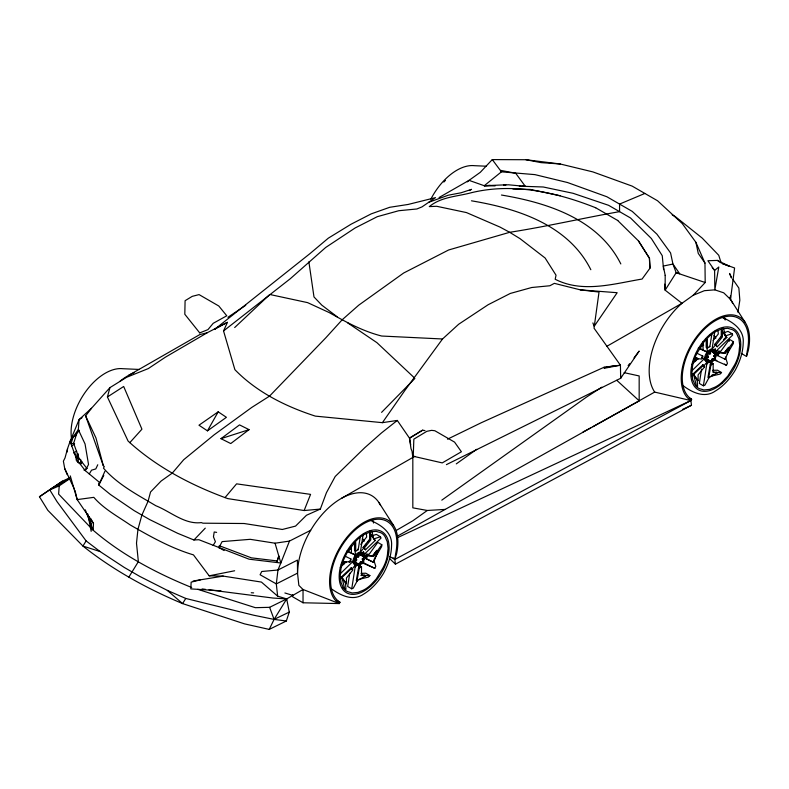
<?xml version="1.0" encoding="UTF-8"?>
<svg xmlns="http://www.w3.org/2000/svg" width="789" height="789" viewBox="0 0 789 789"><rect width="100%" height="100%" fill="white"/><g stroke="black" fill="none" stroke-linecap="round" stroke-linejoin="round"><path stroke-width="1.18" d="M345.286 583.032L346.44 583.702L346.46 577.942L352.93 569.885L351.115 567.883L341.341 577.025L345.503 582.953L345.967 589.383L342.692 587.835M369.627 533.542L369.607 539.301L363.137 547.359L365.524 549.785L375.189 540.485L370.771 534.202L369.873 533.887M370.771 534.202L370.761 539.962L364.291 548.02L365.524 549.785M696.943 380.012L698.097 380.673L698.107 374.913L704.577 366.855L703.453 365.248L702.772 364.853L692.998 373.996L697.16 379.923L697.614 386.363L696.381 385.979L693.807 375.15L691.558 375.88M721.274 330.512L721.254 336.272L714.785 344.329L717.181 346.766L726.847 337.465L722.428 331.183L721.521 330.867M722.428 331.183L722.408 336.942L715.939 345L717.181 346.766M90.656 518.422L93.487 523.482L93.141 530.208C121.831 554.933 156.597 573.297 191.697 587.509M69.896 478.617L59.224 485.856L58.613 494.101L93.141 530.208L85.291 509.832M310.679 530.297L289.464 541.086L280.835 563.001L249.058 559.184L198.887 539.715L193.936 539.992L177.643 533.305L149.644 519.576L134.12 510.611L110.342 494.447L98.753 485.038L99.236 482.187L85.281 470.648L88.536 464.484L85.054 443.97L78.328 429.63L79.078 419.62L91.494 408.268L109.957 387.606L126.565 377.32L148.322 368.571L165.424 357.151L207.606 332.534L227.41 322.356L223.543 330.946L234.885 369.666C256.8 392.202 285.746 406.532 315.344 416.119L382.399 422.667L397.291 420.438L409.511 438.191L411.01 448.675L412.055 451.278L412.825 457.462L412.825 507.84L427.303 510.473L445.154 509.408M413.239 456.407L413.85 439.138L426.859 431.307L431.573 430.36L434.828 430.725L454.563 442.116L461.397 451.762L442.254 462.896L413.86 456.397M356.914 564.816L357.19 565.427M360.06 554.203C360.632 551.619 362.131 554.746 360.139 554.499M363.512 554.983L363.236 554.371L362.516 554.894M364.518 553.888L369.114 554.302L377.783 542.408L381.846 544.745L381.639 546.649L374.311 558.947M708.571 361.796C708.7 363.729 710.781 360.257 708.986 361.066M714.015 352.259C714.163 354.222 716.205 350.681 714.43 351.529M729.233 341.282L729.44 339.378L733.494 341.726L733.297 343.629L727.182 353.866M67.154 452.028L67.568 448.556L70.113 441.337L79.078 419.62L82.026 417.687M741.315 353.433L746.493 356.431L747.252 350.927A46.827 27.043 -60 0 0 707.269 326.528A46.827 27.043 -60 0 0 691.647 399.273L690.888 400.556L394.845 559.45L389.667 556.462M737.952 312.296L739.835 300.195L738.869 288.064L732.725 279.217M349.734 573.307L347.673 586.474L351.736 588.811L353.285 588.15L357.348 580.655M351.736 588.811L355.474 564.875A6.933 4.004 -60 0 1 354.458 556.561A6.933 4.004 -60 0 1 362.171 553.276M363.177 534.291L360.376 552.241L363.828 547.941M701.569 369.084L699.33 383.444L703.384 385.791L704.932 385.131L709.577 376.56M703.384 385.791L707.122 361.855L703.68 366.145L703.206 365.879M714.834 331.262L712.033 349.211L715.475 344.921M354.557 542.901L354.557 550.456L355.711 551.126L358.196 549.686L360.228 536.993M706.204 338.797L706.204 347.436L707.358 348.097L709.844 346.667L711.885 333.964L710.258 334.901M360.376 563.198L360.376 566.65L358.561 567.695L356.303 580.526L356.983 580.921L365.81 575.822L361.431 574.846M356.983 580.921L359.251 568.09L361.51 566.788L361.51 575.418L365.81 575.822M712.033 360.169L712.033 363.621L710.218 364.666L707.96 377.497L708.64 377.892L717.467 372.793L713.078 371.826M708.64 377.892L710.899 365.06L713.157 363.759L713.157 372.388L717.467 372.793M67.568 448.556L65.023 457.916L63.386 461.171L64.708 468.498L67.243 474.692M397.291 420.438L381.491 432.924L364.735 447.728L335.207 476.477L326.429 492.711L320.344 509.073L304.14 510.542L227.745 498.599C191.559 485.442 156.626 467.226 128.094 441.071L107.412 396.966L109.957 387.606M341.312 564.618L341.962 565.171L342.071 563.928M360.82 562.232L359.587 566.423L359.103 566.147L360.326 561.946L363.798 561.946L362.062 558.947M711.727 359.794L711.214 361.54L713.858 358.748M711.244 363.404L709.518 360.346L711.244 363.404L712.477 359.212L715.445 358.926L713.72 355.918L715.593 353.936A5.701 3.294 -60 0 1 715.485 354.942M357.999 555.88L359.103 552.369L360.82 555.387L363.798 552.241L363.305 551.955L360.326 555.101L360.82 555.387M358.67 555.772L359.587 552.655M709.784 352.624L710.751 349.349L712.467 352.367L715.445 349.211L713.858 350.089A5.701 3.294 -60 0 0 711.205 350.355L710.297 350.878A5.701 3.294 -60 0 0 707.644 353.679M707.161 357.17L704.804 359.646L705.297 359.932L708.275 356.786L706.549 353.788L710.011 353.778L711.244 349.635M351.263 547.25L350.444 548.118L350.326 547.171M358.088 555.683C358.226 553.257 355.839 557.389 357.871 556.058M361.175 562.863L360.958 562.044M363.512 558.987L363.295 558.178M695.07 359.35L694.675 360.04M354.892 566.522L356.135 562.37L356.628 562.646L355.385 566.798L354.892 566.522L355.997 565.358L357.831 565.437M363.837 555.032A5.701 3.294 -60 0 0 362.841 553.484L363.305 551.955M362.062 556.107L362.555 556.393L363.798 552.241M710.011 360.632L707.043 363.778L707.003 361.964A5.701 3.294 -60 0 1 705.908 359.528L705.908 358.482A5.701 3.294 -60 0 1 707.003 354.794L707.279 354.212M707.043 363.778L708.275 359.626L707.792 359.34M715.593 352.89A5.701 3.294 -60 0 0 714.499 350.464L714.952 348.935M714.203 356.204L717.191 353.068L713.72 353.087L714.203 353.364L715.445 349.211M746.493 356.431L748.258 350.681A48.316 27.901 -60 0 0 707.013 325.502A48.316 27.901 -60 0 0 690.888 400.556L691.47 405.27L395.427 564.165L389.51 558.464M73.643 443.349L76.543 434.147L73.061 437.145L70.98 443.734L73.643 443.349L79.048 458.35L86.889 468.39M278.764 555.91L276.683 562.498L278.813 556.363M69.669 477.868L62.459 481.152L39.45 496.745L47.813 510.296L82.944 546.067C113.083 570.033 147.139 588.742 182.594 603.595L244.541 623.872L269.227 629.405L286.328 621.002L289.277 612.096L286.703 598.92L277.639 596.159L261.425 582.075L223.228 576.108L209.174 575.822L193.453 554.874C171.114 548.237 150.344 536.54 130.175 524.912C117.719 516.381 103.625 508.747 93.802 497.346L77.164 499.605L70.28 475.875M342.11 563.277L343.54 561.492L350.03 562.054L350.819 558.947M373.345 555.486L376.836 550.406L377.99 551.067L373.601 562.37L365.475 558.336L366.5 555.229L372.507 555.762L376.836 550.406M701.638 357.348L702.812 356.115L701.677 359.034L695.198 358.462L693.758 360.248M728.484 347.377L724.164 352.732L718.148 352.2L717.122 355.316L725.259 359.34L729.638 348.048L728.484 347.377L728.701 348.294L733.494 341.726M304.14 510.542L310.57 494.378L236.592 483.844L225.003 497.612M621.446 376.333L620.667 378.286L446.416 464.632M104.937 471.201L98.753 485.038L103.773 475.451M345.937 561.679L345.957 562.577M697.594 358.66L697.861 359.567M97.757 464.76L95.814 468.913L91.534 470.185L89.285 473.952M355.622 559.845C356.233 557.133 353.285 561.235 355.494 560.022M355.622 563.691C356.233 560.969 353.285 565.082 355.494 563.869M360.139 562.764L360.652 562.123M363.344 559.618A5.701 3.294 -60 0 1 362.841 560.663L361.549 562.725M361.49 562.527L374.834 568.327L375.791 566.344L373.7 559.963M713.138 359.508L726.491 365.297L727.438 363.325L725.347 356.944M269.227 629.405L274.079 619.404L286.703 598.92L303.035 589.491L339.24 603.575L339.99 602.293A46.827 27.043 -60 0 1 355.622 529.547A46.827 27.043 -60 0 1 395.595 553.957L394.845 559.45L395.427 564.165M218.869 547.773L222.123 541.609L250.212 539.321L275.055 543.207L289.464 541.086M366.155 558.73L367.654 555.89L373.661 556.423L377.99 551.067M207.458 430.853L218.198 411.819L226.413 417.322L207.458 430.853L198.976 425.212L218.198 411.819M213.148 545.465L215.407 541.698L213.464 536.845L214.204 531.993L216.63 532.368M54.007 486.872L49.806 489.92L57.025 501.656L86.109 540.909L82.944 546.067L100.055 551.531L124.277 567.449L139.791 576.414L167.357 590.399L185.76 598.447L253.752 615.233L274.079 619.404L286.328 621.002M128.863 577.084L138.371 561.63L136.497 543.177L137.937 529.399L141.882 515.099L148.066 501.252L150.541 492.001L161.074 481.083L172.327 473.065L183.679 459.74L214.213 434.759L251.73 407.449L269.532 396.117L325.778 337.85L342.248 319.713L358.729 305.175L403.682 272.994L448.625 249.985L509.674 232.301C546.333 226.601 582.844 218.139 619.562 211.639L619.562 204.085L644.879 193.443M185.76 598.447L182.594 603.595L167.357 590.399M357.072 564.421L357.999 564.027M362.575 558.701L363.147 558.188M714.351 355.494L714.134 356.559M715.929 353.137C717.142 350.454 713.601 353.699 715.791 353.285M712.605 360.208L712.881 359.281M382.399 422.667L404.964 390.318L442.53 338.984L458.665 324.249L488.105 304.751L510.296 293.449L531.737 287.502L549.864 285.756L554.342 283.35L580.398 289.879L599.029 292.038L594.028 328.175L620.43 365.208L620.667 378.286L639.169 351.066L634.021 357.861M78.328 429.63L70.113 441.337L76.73 459.691L85.281 470.648M75.142 436.139L79.285 430.242M617.619 220.427L638.617 241.049L649.525 258.25L649.998 268.161L642.078 279.05C613.546 283.784 582.706 293.33 555.19 279.276L556.028 275.203L545.12 258.003L520.01 238.643L509.674 232.301L499.989 227.074L466.457 212.576L436.662 206.284L429.305 206.6C441.347 196.727 457.038 196.599 471.487 192.684C513.136 182.575 556.59 192.191 595.665 207.754M381.846 544.745L377.053 551.324L376.58 551.047M729.44 339.378L720.761 351.273L715.021 350.77M724.351 353.344L727.586 348.916M628.143 365.623L629.612 363.68M320.344 509.073L306.477 515.256L295.569 526.095L282.344 529.478L244.146 523.511L202.951 523.186L201.333 522.604C184.675 524.715 170.621 511.597 155.827 505.729C137.434 494.782 117.699 484.525 103.477 468.133L104.316 466.585L103.3 465.658L85.626 415.902L91.494 408.268M360.741 544.38L366.648 537.033L366.402 533.542M363.354 547.674L366.412 543.868M367.94 541.964L369.469 540.061M355.474 564.875L352.022 569.175L351.115 567.883M713.138 340.444L718.296 334.013L718.049 330.522M720.357 337.988L721.886 336.084M729.638 348.048L725.318 353.403L717.852 352.772M77.795 462.265L80.715 463.952L82.253 462.088M129.81 442.649L141.931 429.186L123.676 386.482L107.412 396.966M606.83 346.322L681.952 303.292L693.215 295.264L705.198 282.521L704.971 263.082L695.888 242.302L682.209 223.504L657.562 200.771L632.186 186.125L592.815 171.884L560.249 163.994L525.947 159.723L492.277 159.595L480.284 172.327L469.031 180.356L439.078 197.516M355.385 566.798L358.364 563.652L357.871 563.376M706.549 363.492L707.644 362.329M356.628 562.646L353.156 562.665L355.514 560.19M353.65 562.951L356.628 559.815L354.892 556.807L356.628 559.815M362.555 559.223L365.534 556.087L363.946 555.92M361.076 573.356L365.83 573.228L369.883 575.576L368.443 577.094L359.094 579.313M709.528 353.038C707.891 354.448 709.114 350.651 709.824 352.269M707.151 356.993C705.514 358.403 706.727 354.616 707.447 356.233M712.013 359.37L712.822 359.143M712.723 370.327L717.477 370.209L721.54 372.546L720.091 374.075L710.741 376.284M193.936 539.992L205.268 528.147M381.59 412.361L414.856 378.473M340.296 567.459L346.361 561.571M340.02 573.997L353.018 561.393L349.566 561.087M363.699 554.884L381.028 538.068L380.436 536.747L376.373 534.409L373.01 535.504M691.943 364.429L698.009 358.541M691.667 370.978L704.676 358.364L702.368 358.167M715.347 351.864L732.685 335.049L732.084 333.727L728.03 331.38L723.533 332.84M723.523 339.605L726.156 337.071L726.847 337.465M234.678 327.543L269.651 294.632M341.341 577.025L342.022 577.42L351.795 568.277M692.998 373.996L693.679 374.4L703.453 365.248M221.827 324.94L214.805 329.26L309.781 253.762L328.313 238.17L351.066 224.214L371.274 213.849L389.707 207.3L408.13 204.45L435.508 197.635L421.957 206.915L416.878 208.977L398.761 210.722L377.31 216.669L355.119 227.972L325.679 247.48L290.283 278.734L223.543 330.946M467.354 181.855A61.414 35.456 -60 0 1 469.031 180.356L484.239 185.721L501.429 171.834L534.932 174.625L567.508 182.525L606.879 196.757L632.245 211.403L656.902 234.136L670.581 252.944L672.948 264.039L676.163 272.718L705.198 282.521M249.048 429.64L230.753 443.556L220.969 438.664L239.531 424.896L249.048 429.64L220.969 438.664M359.567 564.559L360.366 563.977M714.499 355.346L715.169 355.277M707.003 360.997L706.273 360.573L707.269 359.695M712.467 360.366L711.717 360.129M456.279 463.883L476.724 449.326M427.303 510.473L412.825 520.789L396.65 530.208M441.791 500.157L586.651 396.985L601.829 387.172M62.459 481.152L39.45 496.745M227.932 317.277L245.724 305.294M71.602 445.913L74.62 443.931M409.511 438.191L422.628 430.242M69.61 478.41L49.806 489.92L59.224 485.856M73.535 452.994L76.73 451.15M83.979 470.096L87.046 468.331M360.977 575.516L364.656 575.151M716.313 372.132L715.82 372.408L721.54 372.546M711.5 375.456L713.414 374.341M128.637 375.357L199.893 334.536L206.974 332.869M341.558 498.283L414.846 456.308M396.65 536.569L654.692 392.094L690.888 400.556L397.232 537.792M592.815 426.741L639.169 400.95M469.416 190.534L471.556 189.35L461.062 192.782L448.29 195.208L428.723 202.309M220.535 325.768L217.567 327.376L227.41 322.356M583.071 431.958L590.665 427.944M197.792 589.334L255.34 607.678L269.611 607.323L286.703 598.92L272.955 598.042L209.006 589.827M447.501 439.187L481.26 422.736L604.187 367.201L620.43 365.208L604.187 368.266L604.187 367.201M289.277 612.096L274.079 619.404L269.611 607.323M682.534 409.442L691.47 405.27M199.479 332.997L207.941 329.634L213.217 323.303L226.768 315.787L218.8 306.004L199.065 294.603L192.23 296.358L185.09 300.698L184.813 314.269L199.528 332.652M362.841 553.484L362.2 553.119A5.701 3.294 -60 0 0 359.557 553.385L358.65 553.908A5.701 3.294 -60 0 0 355.997 556.709L355.356 557.813A5.701 3.294 -60 0 0 354.251 561.512L354.251 562.557A5.701 3.294 -60 0 0 355.356 564.983L355.632 565.24M693.215 295.264L704.429 290.677L714.844 289.849L723.73 292.827L730.506 299.416L745.211 322.445M732.084 333.727L725.347 335.917L723.543 328.332M380.436 536.747L373.7 538.936L371.895 531.362M339.911 578.909L342.15 578.179L344.724 588.998M200.524 579.807L191.145 582.154L190.8 588.89L220.95 590.813M209.174 575.822L234.639 570.772M604.364 367.684L613.812 365.889M193.137 581.01L223.228 576.108M495.117 185.888L484.239 185.721L505.887 184.823M693.186 362.338L693.837 360.928M714.203 353.364L717.191 353.068M704.804 359.646L705.908 359.528M705.297 359.932L708.275 359.626M362.555 556.393L365.534 556.087M353.156 562.665L356.135 562.37M712.605 350.069L711.737 351.342M708.295 362.536L709.479 362.417M706.549 353.788L710.011 353.778M715.445 358.926L711.984 358.926L712.477 359.212M354.892 556.807L358.364 556.807L355.385 557.093M362.2 561.768L363.798 561.946M694.724 357.999L696.766 357.812M503.609 185.129L508.264 184.774L525.336 186.372L543.266 186.993L573.061 193.295L608.585 205.308L630.539 217.981L651.349 238.495L662.257 255.695L663.598 269.66M484.239 185.721L490.176 185.356M732.705 303.38A61.414 35.456 -60 0 0 730.506 299.416L734.589 267.984L722.31 263.546L729.204 266.189L717.428 260.409L707.901 260.735L714.607 270.41L714.844 289.849L718.789 267.017L714.607 270.41L712.191 267.609M369.883 575.576L364.173 575.437M519.29 186.283L525.336 186.372L515.71 173.264L500.64 170.365L501.429 171.834L492.277 159.595M292.62 594.551L292.62 596.76L303.035 602.776L339.24 603.575A48.316 27.901 -60 0 1 355.356 528.522A48.316 27.901 -60 0 1 396.611 553.7L394.845 559.45L393.159 557.823M512.889 189.005L530.346 189.449L560.141 195.741M486.349 166.213L474.386 165.68A48.316 27.901 -60 0 0 430.853 199.144M139.485 369.459L122.729 368.7A48.316 27.901 -60 0 0 86.188 390.94A48.316 27.901 -60 0 0 71.454 438.082M442.53 338.984L381.689 336.035C362.97 331.281 345.976 322.09 329.319 312.631L307.602 302.631L270.696 294.682M251.227 592.736L253.644 592.894M560.249 163.994L541.017 162.623L525.947 159.723M580.398 289.879L617.166 292.709L594.186 326.35L592.894 322.928M695.119 357.89L697.289 358.088M716.402 352.87L718.325 353.038M364.745 555.9L366.668 556.067M218.898 546.156L221.196 546.432L251.375 557.843L277.363 560.959M202.053 588.929L205.525 589.373M523.038 185.997L525.336 186.372M501.449 195.031C547.507 202.724 598.466 219.145 620.825 263.94M471.457 200.81C517.515 208.493 568.474 224.924 590.833 269.72M424.975 430.626L422.628 430.133L409.511 438.063L410.684 444.749M624.158 372.674L639.169 375.949L639.169 400.782L616.781 380.308M284.878 592.973L292.818 595.389M713.858 350.089L714.499 350.464M699.725 348.255L707.122 352.042L707.122 347.446M698.226 348.186L707.122 352.042M714.647 359.577L716.866 360.543M348.077 551.274L355.474 555.071L355.001 550.199M346.568 551.205L355.474 555.071M364.104 563.08L374.834 568.327M365.475 558.336L373.601 562.37M696.371 352.959L702.812 356.115M344.714 555.979L351.154 559.145M672.208 214.835L675.384 216.659L702.24 238.12L718.759 255.291L721.195 263.141M595.478 207.645L617.807 220.535M722.546 317.582C733.119 322.099 744.352 329.822 743.218 342.82C743.001 352.535 739.776 361.845 735.17 370.307C730.15 378.533 723.691 385.979 715.386 391.019C704.695 398.504 692.397 392.636 683.195 385.742M714.785 344.329L715.939 345M709.163 346.272L709.844 346.667M718.148 352.2L719.302 352.87L717.803 355.711L717.122 355.316M724.568 358.946L725.259 359.34M724.46 364.123L726.491 365.297M713.157 363.759L711.56 363.354L712.033 363.621M710.218 364.666L710.899 365.06M703.423 366.195L704.577 366.855M689.576 398.08L691.647 399.273M688.817 399.362L690.888 400.556M370.899 520.602C381.472 525.129 392.695 532.841 391.561 545.85C391.354 555.555 388.129 564.875 383.513 573.337C378.493 581.552 372.043 589.008 363.739 594.048C352.604 601.869 340.039 595.093 330.492 588.17M375.189 540.485L370.337 534.163L370.11 530.948M363.137 547.359L364.291 548.02M357.506 549.292L358.196 549.686M366.5 555.229L367.654 555.89M361.51 566.788L359.902 566.374L360.376 566.65M348.876 561.393L350.03 562.054M358.561 567.695L359.251 568.09M336.883 600.498L339.99 602.293M79.827 459.06L78.042 458.024L78.042 453.645M218.8 547.497L224.096 550.554M347.416 322.701L376.895 342.643L413.811 377.31M722.586 317.217L725.693 319.2M337.09 316.734L321.784 305.126L313.992 296.95L308.874 261.82M717.428 260.409L720.258 262.461M100.055 551.531L86.109 540.909M724.006 334.003L726.156 337.071M702.772 364.853L703.68 366.145M693.679 374.4L698.097 380.673M342.022 577.42L346.44 583.702M704.971 263.082L698.265 253.407L695.888 242.302M93.487 523.482L77.164 499.605L75.044 490.551M378.858 502.435L393.563 525.474M638.429 240.941L649.337 258.141L649.998 268.161M729.381 297.374L730.506 299.416L730.466 295.767M85.626 415.902L95.962 437.964L103.3 465.658M64.708 468.498L74.531 489.446M714.952 358.64L714.499 357.634A5.701 3.294 -60 0 0 715.002 356.589M707.043 354.074L708.275 356.786M362.841 560.663L363.305 561.66M710.751 349.349L711.205 350.355M359.103 552.369L359.557 553.385M358.364 563.652L359.587 566.423M358.63 565.102L359.103 566.147M275.055 543.207L280.835 563.001L277.955 570.023L276.318 583.919L277.639 596.159M89.275 516.548L91.494 524.626L91.149 531.352L87.845 514.034M664.693 284.139L665.147 290.165L681.952 303.292A61.414 35.456 -60 0 0 654.692 392.094M721.836 328.993L721.994 331.133M707.358 339.467L707.358 348.097M703.068 341.667L703.068 349.705M355.711 542.487L355.711 551.126M351.411 545.84L351.411 552.724M303.035 602.776L303.035 589.491L298.853 585.379L297.532 573.139L297.423 560.121L277.955 570.023L261.751 571.492L260.104 574.757L276.318 583.919L297.532 573.139A61.414 35.456 -60 0 1 332.139 504.763A61.414 35.456 -60 0 1 380.554 505.354M80.715 459.573L80.715 463.952M120.145 381.087A61.414 35.456 -60 0 1 134.298 372.605M443.842 182.052A46.827 27.043 -60 0 1 445.46 180.375M74.59 454.346A1.637 0.947 -60 0 1 76.05 454.799M76.079 460.017A1.637 0.947 -60 0 1 77.509 458.241A1.637 0.947 -60 0 1 78.328 459.415A1.637 0.947 -60 0 1 76.908 461.18M77.204 461.21A1.637 0.947 -60 0 1 78.21 462.64M373.049 520.868A46.827 27.043 -60 0 1 373.513 523.038M724.706 317.849A46.827 27.043 -60 0 1 725.16 320.009M706.106 361.54A6.933 4.004 -60 0 1 706.589 352.762A6.933 4.004 -60 0 1 713.828 350.247M699.922 347.89A6.933 4.004 -60 0 1 703.65 345.178M714.045 335.611A19.656 11.342 -60 0 1 715.86 338.195M363.946 556.965A5.701 3.294 -60 0 1 363.837 557.971M348.274 550.909A6.933 4.004 -60 0 1 350.72 548.74M362.388 538.64A19.656 11.342 -60 0 1 364.202 541.215M665.186 275.371L665.147 290.165L676.163 272.718L679.654 273.714L672.948 264.039L663.332 266.051L665.186 275.371M340.631 572.153L340.217 575.96L341.035 582.637L342.229 585.28A25.396 14.666 -60 0 0 349.705 592.214L352.18 592.973L357.95 592.401L361.046 591.089A25.396 14.666 -60 0 0 373.217 582.213L376.106 579.165L382.961 567.952A25.396 14.666 -60 0 0 387.655 552.142L388.06 548.335L387.251 541.658L386.048 539.015A25.396 14.666 -60 0 0 378.582 532.082L376.106 531.322L370.337 531.894L367.24 533.206A25.396 14.666 -60 0 0 355.07 542.082L347.229 552.379L345.326 556.344A25.396 14.666 -60 0 0 340.631 572.153M343.58 563.385C344.477 565.309 345.03 560.772 343.58 563.385M355.671 560.358C356.618 562.409 357.21 557.567 355.671 560.358M355.671 564.204C356.618 566.255 357.21 561.413 355.671 564.204M358.048 556.393C359.005 558.454 359.587 553.602 358.048 556.393M357.959 565.427C358.916 567.478 359.498 562.636 357.959 565.427M361.125 554.618C362.082 556.669 362.674 551.827 361.125 554.618M361.125 563.573C362.082 565.624 362.674 560.782 361.125 563.573M363.404 555.89C364.36 557.951 364.952 553.099 363.404 555.89M363.473 559.697C364.419 561.758 365.011 556.916 363.473 559.697M692.278 369.124L691.874 372.931L692.683 379.608L693.886 382.251A25.396 14.666 -60 0 0 701.352 389.184L703.837 389.953L709.607 389.381L712.694 388.06A25.396 14.666 -60 0 0 724.874 379.184L727.754 376.136L734.608 364.932A25.396 14.666 -60 0 0 739.303 349.123L739.717 345.316L738.899 338.639L737.705 335.996A25.396 14.666 -60 0 0 730.229 329.062L727.754 328.293L721.984 328.865L718.887 330.187A25.396 14.666 -60 0 0 706.717 339.063L703.837 342.11L696.983 353.314A25.396 14.666 -60 0 0 692.278 369.124M695.237 360.356C696.125 362.289 696.677 357.742 695.237 360.356M701.835 344.517C702.733 346.44 703.285 341.903 701.835 344.517M707.319 357.328C708.275 359.389 708.867 354.547 707.319 357.328M707.319 361.175C708.275 363.226 708.838 358.433 707.319 361.175M709.696 353.373C710.652 355.425 711.244 350.582 709.696 353.373M709.617 362.398C710.564 364.459 711.155 359.616 709.617 362.398M712.783 351.588C713.729 353.65 714.321 348.807 712.783 351.588M712.783 360.543C713.729 362.605 714.321 357.762 712.783 360.543M715.12 356.677C716.077 358.729 716.659 353.886 715.12 356.677M730.91 276.397L729.549 273.428L731.521 278.004L730.91 276.397M77.509 457.926A1.637 0.947 -60 0 0 78.022 455.391A1.637 0.947 -60 0 0 76.079 457.107A1.637 0.947 -60 0 0 77.509 457.926M722.26 383.237A35.308 20.386 -60 0 0 733.445 328.54A35.308 20.386 -60 0 0 691.677 365.583A35.308 20.386 -60 0 0 722.26 383.237M370.603 586.266A35.308 20.386 -60 0 0 381.797 531.569A35.308 20.386 -60 0 0 340.02 568.613A35.308 20.386 -60 0 0 370.603 586.266"/></g></svg>
